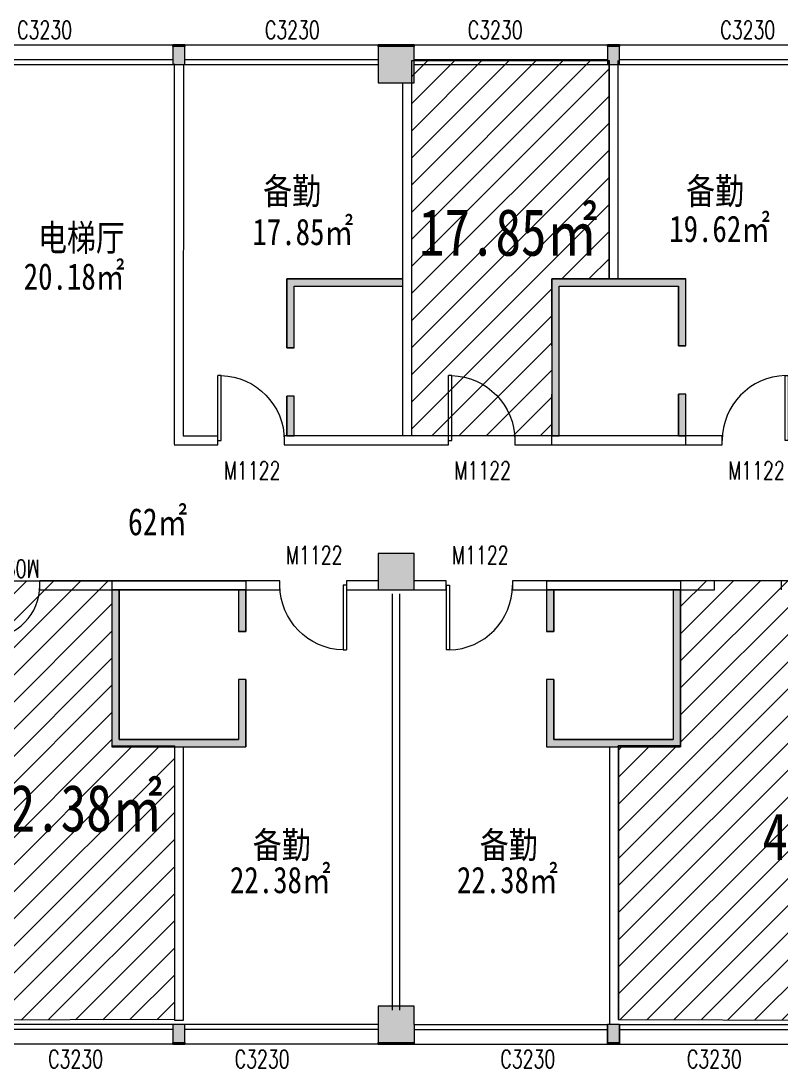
# Model space of a CAD drawing. Header units: millimetres. Extents: x 164760 to 3716174, y -1766400 to 11969.
# Drawn here: x 3415750 to 3428340, y -1622118 to -1604770 of the extents above; entities that cross this region are included whole.
import ezdxf

# ---------------------------------------------------------------- set-up
doc = ezdxf.new("R2010")
doc.units = ezdxf.units.MM
doc.header["$LTSCALE"] = 1000
doc.layers.get('0').update_dxf_attribs({"color": 253, "linetype": 'CONTINUOUS'})
for name, color, linetype, lineweight in [('COLUMN', 253, 'CONTINUOUS', 0), ('FC-FLOOR【地材分格】', 253, 'CONTINUOUS', 0), ('FF-Door【门】', 253, 'CONTINUOUS', 0), ('FF-Win【窗】', 253, 'CONTINUOUS', 0), ('PUB_HATCH', 253, 'CONTINUOUS', 0), ('RC-Text【天花文字】', 253, 'CONTINUOUS', 0), ('Wall【墙体】', 253, 'CONTINUOUS', 0), ('Wall【新建墙】', 253, 'CONTINUOUS', 0), ('Xline【辅助线】', 253, 'CONTINUOUS', 0)]:
    doc.layers.add(name, color=color, linetype=linetype, lineweight=lineweight)
for name, color, linetype in [('FC-Text Annotation', 253, 'CONTINUOUS'), ('HATCH【填充】', 253, 'CONTINUOUS'), ('PUB_TEXT', 253, 'CONTINUOUS'), ('SURFACE', 253, 'CONTINUOUS'), ('WINDOW_TEXT', 253, 'CONTINUOUS')]:
    doc.layers.add(name, color=color, linetype=linetype)
doc.styles.add('_TCH_WINDOW', font='SIMPLEX', dxfattribs={"bigfont": 'GBCBIG'})
doc.styles.add('宋体', font='', dxfattribs={"width": 0.7})
doc.styles.add('文字', font='')
doc.styles.get('宋体').set_extended_font_data('SimSun')
doc.styles.get('文字').set_extended_font_data('SimSun')

# ---------------------------------------------------------------- blocks, each defined once
blk = doc.blocks.new('$WINLIB2D$00000004')
for p, q in [((-0.5, 0.5), (0.5, 0.5)), ((-0.5, 0.5), (-0.5, -0.5)), ((0.5, -0.5), (0.5, 0.5)), ((-0.5, 0.2406), (0.5, 0.2406)), ((-0.5, -0.5), (0.5, -0.5))]:
    blk.add_line(p, q)
blk = doc.blocks.new('海龙_0918165925')
at = {"layer": 'PUB_HATCH'}
for points in [[(28700, -300), (28900, -300), (28900, 0), (28700, 0)], [(32100, -600), (32700, -600), (32700, 0), (32100, 0)], [(35900, -300), (36100, -300), (36100, 0), (35900, 0)], [(32100, -9000), (32700, -9000), (32700, -8400), (32100, -8400)], [(32100, -16500), (32700, -16500), (32700, -15900), (32100, -15900)], [(28900, -16200), (28700, -16200), (28700, -16500), (28900, -16500)], [(36100, -16200), (35900, -16200), (35900, -16500), (36100, -16500)]]:
    blk.add_hatch(color=256, dxfattribs=at).paths.add_polyline_path(points)
at = {"layer": 'COLUMN'}
for p, q in [((32700, 0), (32100, 0)), ((32100, -300), (32100, -600)), ((32700, -600), (32700, -300)), ((32100, -600), (32700, -600)), ((32700, -8400), (32100, -8400)), ((32100, -8400), (32100, -9000)), ((32700, -9000), (32700, -8400)), ((32100, -9000), (32700, -9000)), ((32700, -15900), (32100, -15900)), ((32100, -15900), (32100, -16200)), ((32700, -16200), (32700, -15900)), ((32100, -16500), (32700, -16500))]:
    blk.add_line(p, q, dxfattribs=at)
blk = doc.blocks.new('$DorLib2D$00000001')
for p, q in [((0.45, 0.975), (0.5, 0.975)), ((0.45, 0), (0.45, 0.975)), ((0.5, 0), (0.5, 0.975)), ((0.5, 0), (0.45, 0))]:
    blk.add_line(p, q)
at = {"lineweight": 13}
blk.add_arc((0.475, 0), 0.975, 91.4693, 180, dxfattribs=at)
blk = doc.blocks.new('海龙0927230683')
at = {"layer": 'Xline【辅助线】'}
h = blk.add_hatch(dxfattribs=at)
h.set_pattern_fill('ANSI31', color=256, scale=100)
h.set_pattern_definition([(45, (31546.97, -50490.94), (-224.5064, 224.5064), [])])
h.paths.add_polyline_path([(36850, 7950), (36825, 7950), (33582, 7950), (33582, 1732), (35902, 1732), (35902, 4334), (36850, 4334)])
h = blk.add_hatch(dxfattribs=at)
h.set_pattern_fill('ANSI31', color=256, scale=100)
h.set_pattern_definition([(45, (9609.97, -7950), (-224.5064, 224.5064), [])])
h.paths.add_polyline_path([(29650, -3403), (28615, -3403), (28615, -668), (26185, -668), (26185, -7950), (29650, -7935)])
h = blk.add_hatch(dxfattribs=at)
h.set_pattern_fill('ANSI31', color=256, scale=100)
h.set_pattern_definition([(45, (24011, -7950), (-224.5064, 224.5064), [])])
h.paths.add_polyline_path([(36999, -3403), (38034, -3403), (38034, -668), (40464, -668), (40464, -7950), (36999, -7935)])
for p, q in [((33265, -7785), (33265, -885)), ((33385, -7785), (33385, -885))]:
    blk.add_line(p, q, dxfattribs=at)

msp = doc.modelspace()

# ---------------------------------------------------------------- hatches: boundary and pattern name
at = {"layer": 'HATCH【填充】'}
h = msp.add_hatch(dxfattribs=at)
h.set_pattern_fill('TRIANG', color=4, scale=5)
h.set_pattern_definition([(60, (6829392.59, 347610.797), (-23.81249995, 41.24445983), [23.8125, -23.8125]), (120, (6829392.59, 347610.797), (-47.62499995, 3e-08), [23.8125, -23.8125]), (0, (6829380.686, 347631.42), (23.8125, 41.2444598), [23.8125, -23.8125])])
h.paths.add_polyline_path([(3434786, -1610985.6), (3434666, -1610985.6), (3434666, -1611644.2), (3434786, -1611644.2)])
h.paths.add_polyline_path([(3434786, -1609042.8), (3432866, -1609042.8), (3432866, -1609162.8), (3434666, -1609162.8), (3434666, -1610185.6), (3434786, -1610185.6)])
h.paths.add_polyline_path([(3409561, -1609008.9), (3407641, -1609008.9), (3407641, -1609128.9), (3409441, -1609128.9), (3409441, -1610151.7), (3409561, -1610151.7)])
h.paths.add_polyline_path([(3409561, -1610951.7), (3409441, -1610951.7), (3409441, -1611644.4), (3409561, -1611644.3)])
h.paths.add_polyline_path([(3420274.6, -1610985.6), (3420154.6, -1610985.6), (3420154.6, -1611644.2), (3420274.6, -1611644.2)])
h.paths.add_polyline_path([(3420274.6, -1609162.8), (3422073.4, -1609162.8), (3422073.4, -1609042.8), (3420154.6, -1609042.8), (3420154.6, -1610185.6), (3420274.6, -1610185.6)])
h.paths.add_polyline_path([(3426763.5, -1609042.8), (3424543.6, -1609042.8), (3424543.6, -1611644.2), (3424663.5, -1611644.2), (3424663.5, -1609162.8), (3426643.5, -1609162.8), (3426643.5, -1610154), (3426763.5, -1610154)])
h.paths.add_polyline_path([(3426763.5, -1610954), (3426643.5, -1610954), (3426643.5, -1611644.2), (3426763.5, -1611644.2)])
h.paths.add_polyline_path([(3433876, -1615683.3), (3433756, -1615683.3), (3433756, -1616674.5), (3431776, -1616674.5), (3431776, -1615683.3), (3431776, -1614194.2), (3431657.1, -1614194.2), (3431657, -1616779.5), (3432692, -1616779.5), (3432692, -1616794.5), (3433876, -1616794.5)])
h.paths.add_polyline_path([(3433876, -1614194.2), (3433756, -1614194.2), (3433756, -1614883.3), (3433876, -1614883.3)], flags=17)
h.paths.add_polyline_path([(3412276, -1615683.3), (3412156, -1615683.3), (3412156, -1616674.5), (3410176, -1616674.5), (3410176, -1614883.3), (3410176, -1614194.2), (3410056.1, -1614194.2), (3410056, -1616779.5), (3411091, -1616779.5), (3411091, -1616794.5), (3412276, -1616794.5)])
h.paths.add_polyline_path([(3412276, -1614194.2), (3412156, -1614194.2), (3412156, -1614883.3), (3412276, -1614883.3)])
h.paths.add_polyline_path([(3419476, -1614194.2), (3419356, -1614194.2), (3419356, -1614883.3), (3419476, -1614883.3)], flags=17)
h.paths.add_polyline_path([(3417376, -1614194.2), (3417256.1, -1614194.2), (3417256, -1616779.5), (3418291, -1616779.5), (3418291, -1616794.5), (3419476, -1616794.5), (3419476, -1615683.3), (3419356, -1615683.3), (3419356, -1616674.5), (3417376, -1616674.5), (3417376, -1615683.3)])
h.paths.add_polyline_path([(3424576, -1615683.3), (3424456, -1615683.3), (3424456, -1616794.5), (3425640, -1616794.5), (3425640, -1616779.5), (3426675, -1616779.5), (3426674.9, -1614194.2), (3426556, -1614194.2), (3426556, -1616674.5), (3424576, -1616674.5)])
h.paths.add_polyline_path([(3424576, -1614194.2), (3424456, -1614194.2), (3424456, -1614883.3), (3424576, -1614883.3)])

# ---------------------------------------------------------------- linework, layer by layer
at = {"layer": 'FC-FLOOR【地材分格】', "color": 6}
for points in [[(3420274.6, -1609162.8), (3422073.4, -1609162.8), (3422073.4, -1609042.8), (3420154.6, -1609042.8), (3420154.6, -1610185.6), (3420274.6, -1610185.6)], [(3426763.5, -1609042.8), (3424543.6, -1609042.8), (3424543.6, -1611644.2), (3424663.5, -1611644.2), (3424663.5, -1609162.8), (3426643.5, -1609162.8), (3426643.5, -1610154), (3426763.5, -1610154)], [(3420274.6, -1610985.6), (3420154.6, -1610985.6), (3420154.6, -1611644.2), (3420274.6, -1611644.2)], [(3426763.5, -1610954), (3426643.5, -1610954), (3426643.5, -1611644.2), (3426763.5, -1611644.2)], [(3417376, -1614194.2), (3417256.1, -1614194.2), (3417256, -1616779.5), (3418291, -1616779.5), (3418291, -1616794.5), (3419476, -1616794.5), (3419476, -1615683.3), (3419356, -1615683.3), (3419356, -1616674.5), (3417376, -1616674.5), (3417376, -1615683.3)], [(3419476, -1614194.2), (3419356, -1614194.2), (3419356, -1614883.3), (3419476, -1614883.3)], [(3424576, -1614194.2), (3424456, -1614194.2), (3424456, -1614883.3), (3424576, -1614883.3)], [(3424576, -1615683.3), (3424456, -1615683.3), (3424456, -1616794.5), (3425640, -1616794.5), (3425640, -1616779.5), (3426675, -1616779.5), (3426674.9, -1614194.2), (3426556, -1614194.2), (3426556, -1616674.5), (3424576, -1616674.5)]]:
    msp.add_lwpolyline(points, close=True, dxfattribs=at)
at = {"layer": 'RC-Text【天花文字】'}
for points in [[(3422223.5, -1611644.2), (3422223.5, -1605426.4), (3425466.1, -1605426.4), (3425491.1, -1605426.4), (3425491.1, -1609042.8), (3424543.6, -1609042.8), (3424543.6, -1611644.2), (3424543.6, -1611644.2), (3422223.5, -1611644.2)], [(3414826, -1614044.2), (3417256.1, -1614044.2), (3417256, -1616779.5), (3418291, -1616779.5), (3418291, -1621311.5), (3414826, -1621326.5), (3414826, -1614044.2)], [(3429105, -1614044.2), (3426674.9, -1614044.2), (3426675, -1616779.5), (3425640, -1616779.5), (3425640, -1621311.5), (3429105, -1621326.5), (3429105, -1614044.2)]]:
    msp.add_lwpolyline(points, dxfattribs=at)
at = {"layer": 'SURFACE'}
for p, q in [((3418266, -1605164.2), (3418266, -1605194.2)), ((3418266, -1605164.2), (3418466, -1605164.2)), ((3418466, -1605164.2), (3418466, -1605194.2)), ((3421666, -1605164.2), (3421666, -1605194.2)), ((3421666, -1605164.2), (3421966, -1605164.2)), ((3421966, -1605164.2), (3422266, -1605164.2)), ((3422266, -1605164.2), (3422266, -1605194.2)), ((3425466, -1605164.2), (3425466, -1605194.2)), ((3425466, -1605164.2), (3425666, -1605164.2)), ((3425666, -1605164.2), (3425666, -1605194.2)), ((3418266, -1621724.2), (3418266, -1621694.2)), ((3418466, -1621724.2), (3418266, -1621724.2)), ((3418466, -1621724.2), (3418466, -1621694.2)), ((3421666, -1621724.2), (3421666, -1621694.2)), ((3421966, -1621724.2), (3421666, -1621724.2)), ((3422266, -1621724.2), (3421966, -1621724.2)), ((3422266, -1621724.2), (3422266, -1621694.2)), ((3425466, -1621724.2), (3425466, -1621694.2)), ((3425666, -1621724.2), (3425466, -1621724.2)), ((3425666, -1621724.2), (3425666, -1621694.2))]:
    msp.add_line(p, q, dxfattribs=at)
at = {"layer": 'Wall【墙体】'}
for p, q in [((3418466, -1605194.2), (3418266, -1605194.2)), ((3418266, -1605194.2), (3418266, -1605494.2)), ((3418466, -1605494.2), (3418466, -1605194.2)), ((3425666, -1605194.2), (3425466, -1605194.2)), ((3425466, -1605194.2), (3425466, -1605494.2)), ((3425666, -1605494.2), (3425666, -1605194.2)), ((3418266, -1605494.2), (3418466, -1605494.2)), ((3425466, -1605494.2), (3425666, -1605494.2)), ((3418466, -1621394.2), (3418266, -1621394.2)), ((3418266, -1621394.2), (3418266, -1621694.2)), ((3418466, -1621694.2), (3418466, -1621394.2)), ((3425666, -1621394.2), (3425466, -1621394.2)), ((3425466, -1621394.2), (3425466, -1621694.2)), ((3425666, -1621694.2), (3425666, -1621394.2)), ((3418266, -1621694.2), (3418466, -1621694.2)), ((3425466, -1621694.2), (3425666, -1621694.2))]:
    msp.add_line(p, q, dxfattribs=at)
at = {"layer": 'Wall【墙体】', "color": 4}
for p, q in [((3425491, -1609043.9), (3425491, -1605426.5)), ((3425641, -1609043.9), (3425641, -1605426.5))]:
    msp.add_line(p, q, dxfattribs=at)
at = {"layer": 'Wall【墙体】', "color": 6}
for p, q in [((3422073.4, -1611644.2), (3422073.4, -1605797.2)), ((3422223.4, -1611644.2), (3422223.4, -1605797.2)), ((3422830.9, -1611794.2), (3422830.9, -1611644.2)), ((3427366, -1611644.2), (3423928.2, -1611644.2)), ((3423930.9, -1611644.2), (3423930.9, -1611794.2)), ((3426643.5, -1611643.1), (3424663.5, -1611643.1)), ((3427366, -1611794.2), (3427366, -1611644.2)), ((3423930.9, -1611794.2), (3427366, -1611794.2)), ((3420040.5, -1614044.2), (3416064.1, -1614044.2)), ((3416064.1, -1614194.2), (3416064.1, -1614044.2)), ((3416064.1, -1614194.2), (3420040.5, -1614194.2)), ((3419356, -1614194.2), (3417376, -1614194.2)), ((3420040.4, -1614194.2), (3420040.4, -1614044.2)), ((3420040.4, -1614194.2), (3420040.4, -1614044.2)), ((3420040.5, -1614194.2), (3420040.5, -1614044.2)), ((3420040.5, -1614194.2), (3420040.5, -1614044.2)), ((3421140.4, -1614044.2), (3421140.4, -1614194.2)), ((3421140.4, -1614044.2), (3421140.4, -1614194.2)), ((3421666, -1614044.2), (3421140.5, -1614044.2)), ((3421140.5, -1614044.2), (3421140.5, -1614194.2)), ((3421140.5, -1614044.2), (3421140.5, -1614194.2)), ((3421140.5, -1614194.2), (3421666, -1614194.2)), ((3422791.5, -1614044.2), (3422266, -1614044.2)), ((3422266, -1614194.2), (3422791.5, -1614194.2)), ((3422791.5, -1614194.2), (3422791.5, -1614044.2)), ((3422791.5, -1614194.2), (3422791.5, -1614044.2)), ((3422791.5, -1614044.2), (3422791.6, -1614044.2)), ((3422791.6, -1614194.2), (3422791.6, -1614044.2)), ((3422791.6, -1614194.2), (3422791.6, -1614044.2)), ((3423891.5, -1614194.2), (3423888.9, -1614194.2)), ((3423891.5, -1614194.2), (3423888.9, -1614194.2)), ((3423891.6, -1614194.2), (3423888.9, -1614194.2)), ((3423891.5, -1614044.2), (3423891.5, -1614194.2)), ((3423891.5, -1614044.2), (3423891.5, -1614194.2)), ((3423891.6, -1614044.2), (3423891.6, -1614194.2)), ((3423891.6, -1614044.2), (3423891.6, -1614194.2)), ((3427240.4, -1614044.2), (3423891.6, -1614044.2)), ((3423891.6, -1614194.2), (3427240.5, -1614194.2)), ((3426556, -1614194.2), (3424576, -1614194.2)), ((3427240.4, -1614194.2), (3427240.4, -1614044.2)), ((3427240.4, -1614194.2), (3427240.4, -1614044.2)), ((3427240.5, -1614194.2), (3427240.5, -1614044.2)), ((3427240.5, -1614194.2), (3427240.5, -1614044.2)), ((3428340.4, -1614044.2), (3428340.4, -1614194.2)), ((3425506, -1621394.2), (3425506, -1616794.5)), ((3425656, -1621326.5), (3425656, -1616794.5))]:
    msp.add_line(p, q, dxfattribs=at)
msp.add_lwpolyline([(3418291, -1616779.5), (3418291, -1621326.5), (3418441, -1621326.5), (3418441, -1616794.5)], dxfattribs=at)
at = {"layer": 'Wall【新建墙】', "color": 4}
for p, q in [((3418287.9, -1605482.9), (3418287.9, -1611783)), ((3418441, -1605494.2), (3418437.9, -1611644.2)), ((3420154.6, -1610185.6), (3420154.6, -1609042.8)), ((3420154.6, -1609042.8), (3422073.4, -1609042.8)), ((3420274.6, -1610185.6), (3420274.6, -1609162.8)), ((3420274.6, -1609162.8), (3422073.4, -1609162.8)), ((3424543.5, -1610154), (3424543.5, -1609042.8)), ((3424663.5, -1609162.8), (3426643.5, -1609162.8)), ((3424663.5, -1611643.1), (3424663.5, -1609162.8)), ((3426643.5, -1610154), (3426643.5, -1609162.8)), ((3426763.5, -1610154), (3426763.5, -1609042.8)), ((3420274.6, -1610185.6), (3420154.6, -1610185.6)), ((3420274.6, -1610185.6), (3420239.6, -1610185.6)), ((3426763.5, -1610154), (3426643.5, -1610154)), ((3426763.5, -1610154), (3426728.5, -1610154)), ((3420154.6, -1611643.1), (3420154.6, -1610985.6)), ((3420274.6, -1610985.6), (3420154.6, -1610985.6)), ((3420274.6, -1611643.1), (3420274.6, -1610985.6)), ((3424543.5, -1611793.1), (3424543.5, -1610954)), ((3424663.5, -1611643.1), (3424663.5, -1610954)), ((3426643.5, -1611643.1), (3426643.5, -1610954)), ((3426763.5, -1610954), (3426643.5, -1610954)), ((3426763.5, -1611793.1), (3426763.5, -1610954)), ((3418437.9, -1611644.2), (3419011.9, -1611644.5)), ((3419011.9, -1611794.2), (3419011.9, -1611644.2)), ((3422830.9, -1611644.2), (3420111.9, -1611644.2)), ((3420111.9, -1611644.2), (3420111.9, -1611794.2)), ((3420111.9, -1611644.2), (3420111.9, -1611794.2)), ((3418287.9, -1611794.2), (3419011.9, -1611794.2)), ((3420111.9, -1611794.2), (3422830.9, -1611794.2)), ((3424543.5, -1611793.1), (3426763.5, -1611793.1)), ((3417256, -1614044.2), (3419476, -1614044.2)), ((3417256, -1614044.2), (3417256, -1614883.3)), ((3417376, -1614194.2), (3417376, -1616674.5)), ((3419356, -1614194.2), (3419356, -1614883.3)), ((3419476, -1614044.2), (3419476, -1614883.3)), ((3424456, -1614044.2), (3426676, -1614044.2)), ((3424456, -1614044.2), (3424456, -1614883.3)), ((3424576, -1614194.2), (3424576, -1614883.3)), ((3426556, -1614194.2), (3426556, -1616674.5)), ((3426676, -1614044.2), (3426676, -1614883.3)), ((3419476, -1614883.3), (3419356, -1614883.3)), ((3424576, -1614883.3), (3424456, -1614883.3)), ((3417256, -1615683.3), (3417256, -1616794.5)), ((3417376, -1615683.3), (3417376, -1616674.5)), ((3419356, -1615683.3), (3419356, -1616674.5)), ((3419476, -1615683.3), (3419356, -1615683.3)), ((3419476, -1615683.3), (3419441, -1615683.3)), ((3419476, -1615683.3), (3419476, -1616794.5)), ((3424456, -1615683.3), (3424456, -1616794.5)), ((3424576, -1615683.3), (3424456, -1615683.3)), ((3424576, -1615683.3), (3424541, -1615683.3)), ((3424576, -1615683.3), (3424576, -1616674.5)), ((3426556, -1615683.3), (3426556, -1616674.5)), ((3426676, -1615683.3), (3426676, -1616794.5)), ((3417376, -1616674.5), (3419356, -1616674.5)), ((3424576, -1616674.5), (3426556, -1616674.5))]:
    msp.add_line(p, q, dxfattribs=at)
for points in [[(3424543.5, -1609042.8), (3426763.5, -1609042.8)], [(3417256, -1616794.5), (3419476, -1616794.5)], [(3424456, -1616794.5), (3426676, -1616794.5)]]:
    msp.add_lwpolyline(points, dxfattribs=at)

# ---------------------------------------------------------------- block references
at = {"layer": 'COLUMN'}
msp.add_blockref('海龙_0918165925', (3389566, -1605194.2), dxfattribs=at)
at = {"layer": 'FF-Door【门】'}
ref = msp.add_blockref('$DorLib2D$00000001', (3419561.9, -1611719.2), dxfattribs=dict(at, xscale=-1100, yscale=1100, zscale=-1100))
ref.add_attrib('A', 'M1122', (3419111.9, -1612367), dxfattribs={"layer": 'WINDOW_TEXT', "height": 297.5, "style": '_TCH_WINDOW', "width": 0.705882})
ref = msp.add_blockref('$DorLib2D$00000001', (3419561.9, -1611719.2), dxfattribs=dict(at, xscale=-1100, yscale=1100, zscale=-1100))
ref.add_attrib('A', 'M1122', (3419111.9, -1612367), dxfattribs={"layer": 'WINDOW_TEXT', "height": 297.5, "style": '_TCH_WINDOW', "width": 0.705882})
ref = msp.add_blockref('$DorLib2D$00000001', (3423380.9, -1611719.2), dxfattribs=dict(at, xscale=-1100, yscale=1100, zscale=-1100))
ref.add_attrib('A', 'M1122', (3422930.9, -1612367), dxfattribs={"layer": 'WINDOW_TEXT', "height": 297.5, "style": '_TCH_WINDOW', "width": 0.705882})
ref = msp.add_blockref('$DorLib2D$00000001', (3427916, -1611719.2), dxfattribs=dict(at, xscale=1100, yscale=1100, zscale=1100))
ref.add_attrib('A', 'M1122', (3427466, -1612367), dxfattribs={"layer": 'WINDOW_TEXT', "height": 297.5, "style": '_TCH_WINDOW', "width": 0.705882})
ref = msp.add_blockref('$DorLib2D$00000001', (3420590.4, -1614119.2), dxfattribs=dict(at, xscale=-1100, yscale=1100, zscale=1100, rotation=180))
ref.add_attrib('A', 'M1122', (3420140.4, -1613768.9), dxfattribs={"layer": 'WINDOW_TEXT', "height": 297.5, "style": '_TCH_WINDOW', "width": 0.705882})
ref = msp.add_blockref('$DorLib2D$00000001', (3420590.4, -1614119.2), dxfattribs=dict(at, xscale=-1100, yscale=1100, zscale=1100, rotation=180))
ref.add_attrib('A', 'M1122', (3420140.4, -1613768.9), dxfattribs={"layer": 'WINDOW_TEXT', "height": 297.5, "style": '_TCH_WINDOW', "width": 0.705882})
ref = msp.add_blockref('$DorLib2D$00000001', (3420590.5, -1614119.2), dxfattribs=dict(at, xscale=-1100, yscale=1100, zscale=1100, rotation=180))
ref.add_attrib('A', 'M1122', (3420140.5, -1613768.9), dxfattribs={"layer": 'WINDOW_TEXT', "height": 297.5, "style": '_TCH_WINDOW', "width": 0.705882})
ref = msp.add_blockref('$DorLib2D$00000001', (3420590.5, -1614119.2), dxfattribs=dict(at, xscale=-1100, yscale=1100, zscale=1100, rotation=180))
ref.add_attrib('A', 'M1122', (3420140.5, -1613768.9), dxfattribs={"layer": 'WINDOW_TEXT', "height": 297.5, "style": '_TCH_WINDOW', "width": 0.705882})
ref = msp.add_blockref('$DorLib2D$00000001', (3423341.5, -1614119.2), dxfattribs=dict(at, xscale=1100, yscale=1100, zscale=-1100, rotation=180))
ref.add_attrib('A', 'M1122', (3422891.5, -1613768.9), dxfattribs={"layer": 'WINDOW_TEXT', "height": 297.5, "style": '_TCH_WINDOW', "width": 0.705882})
ref = msp.add_blockref('$DorLib2D$00000001', (3423341.5, -1614119.2), dxfattribs=dict(at, xscale=1100, yscale=1100, zscale=-1100, rotation=180))
ref.add_attrib('A', 'M1122', (3422891.5, -1613768.9), dxfattribs={"layer": 'WINDOW_TEXT', "height": 297.5, "style": '_TCH_WINDOW', "width": 0.705882})
ref = msp.add_blockref('$DorLib2D$00000001', (3423341.6, -1614119.2), dxfattribs=dict(at, xscale=1100, yscale=1100, zscale=-1100, rotation=180))
ref.add_attrib('A', 'M1122', (3422891.6, -1613768.9), dxfattribs={"layer": 'WINDOW_TEXT', "height": 297.5, "style": '_TCH_WINDOW', "width": 0.705882})
ref = msp.add_blockref('$DorLib2D$00000001', (3423341.6, -1614119.2), dxfattribs=dict(at, xscale=1100, yscale=1100, zscale=-1100, rotation=180))
ref.add_attrib('A', 'M1122', (3422891.6, -1613768.9), dxfattribs={"layer": 'WINDOW_TEXT', "height": 297.5, "style": '_TCH_WINDOW', "width": 0.705882})
ref = msp.add_blockref('$DorLib2D$00000001', (3415614.1, -1614120.3), dxfattribs=dict(at, xscale=900, yscale=900, zscale=-900, rotation=180))
ref.add_attrib('A', 'M0921', (3416059.1, -1613696.6), dxfattribs={"layer": 'WINDOW_TEXT', "height": 297.5, "rotation": 180, "style": '_TCH_WINDOW', "width": 0.705882})
at = {"layer": 'FF-Win【窗】'}
ref = msp.add_blockref('$WINLIB2D$00000004', (3416666, -1605329.2), dxfattribs=dict(at, xscale=3200, yscale=-330, zscale=3200))
ref.add_attrib('A', 'C3230', (3415687.5, -1605068), dxfattribs={"layer": 'WINDOW_TEXT', "height": 297.5, "style": '_TCH_WINDOW', "width": 0.705882})
ref = msp.add_blockref('$WINLIB2D$00000004', (3420066, -1605329.2), dxfattribs=dict(at, xscale=3200, yscale=-330, zscale=3200))
ref.add_attrib('A', 'C3230', (3419790.8, -1605068), dxfattribs={"layer": 'WINDOW_TEXT', "height": 297.5, "style": '_TCH_WINDOW', "width": 0.705882})
ref = msp.add_blockref('$WINLIB2D$00000004', (3423866, -1605329.2), dxfattribs=dict(at, xscale=3200, yscale=-330, zscale=3200))
ref.add_attrib('A', 'C3230', (3423151.2, -1605068), dxfattribs={"layer": 'WINDOW_TEXT', "height": 297.5, "style": '_TCH_WINDOW', "width": 0.705882})
ref = msp.add_blockref('$WINLIB2D$00000004', (3427266, -1605329.2), dxfattribs=dict(at, xscale=3200, yscale=-330, zscale=3200))
ref.add_attrib('A', 'C3230', (3427335, -1605068), dxfattribs={"layer": 'WINDOW_TEXT', "height": 297.5, "style": '_TCH_WINDOW', "width": 0.705882})
ref = msp.add_blockref('$WINLIB2D$00000004', (3416666, -1621559.2), dxfattribs=dict(at, xscale=3200, yscale=-330, zscale=3200, rotation=180))
ref.add_attrib('A', 'C3230', (3416201, -1622118), dxfattribs={"layer": 'WINDOW_TEXT', "height": 297.5, "style": '_TCH_WINDOW', "width": 0.705882})
ref = msp.add_blockref('$WINLIB2D$00000004', (3420066, -1621559.2), dxfattribs=dict(at, xscale=3200, yscale=-330, zscale=3200, rotation=180))
ref.add_attrib('A', 'C3230', (3419290.7, -1622118), dxfattribs={"layer": 'WINDOW_TEXT', "height": 297.5, "style": '_TCH_WINDOW', "width": 0.705882})
ref = msp.add_blockref('$WINLIB2D$00000004', (3423866, -1621559.2), dxfattribs=dict(at, xscale=-3200, yscale=-330, zscale=-3200, rotation=180))
ref.add_attrib('A', 'C3230', (3423691.3, -1622118.1), dxfattribs={"layer": 'WINDOW_TEXT', "height": 297.5, "style": '_TCH_WINDOW', "width": 0.705882})
ref = msp.add_blockref('$WINLIB2D$00000004', (3427266, -1621559.2), dxfattribs=dict(at, xscale=-3200, yscale=-330, zscale=-3200, rotation=180))
ref.add_attrib('A', 'C3230', (3426781.1, -1622118), dxfattribs={"layer": 'WINDOW_TEXT', "height": 297.5, "style": '_TCH_WINDOW', "width": 0.705882})
at = {"layer": 'Xline【辅助线】'}
msp.add_blockref('海龙0927230683', (3388641.1, -1613376.5), dxfattribs=at)

# ---------------------------------------------------------------- texts
at = {"layer": 'FC-Text Annotation', "style": '文字', "width": 0.8}
for s, p in [('备勤', (3419762.7, -1607807.8)), ('备勤', (3426768, -1607807.8)), ('19.62㎡', (3426487.8, -1608433)), ('电梯厅', (3416033.3, -1608581.2)), ('17.85㎡', (3419584.1, -1608484.7)), ('20.18㎡', (3415796.1, -1609223)), ('备勤', (3419590.1, -1618642.6)), ('备勤', (3423350.3, -1618642.6)), ('22.38㎡', (3419211.4, -1619220.9)), ('22.38㎡', (3422971.6, -1619220.9))]:
    msp.add_text(s, height=438.58, dxfattribs=at).set_placement(p)
at = {"layer": 'PUB_TEXT', "style": '宋体', "width": 0.8}
for s, p in [('17.85㎡', (3422341.4, -1608660)), ('22.38㎡', (3415139.8, -1618199.5)), ('45.6㎡', (3428032.7, -1618669))]:
    msp.add_text(s, height=777.08, dxfattribs=at).set_placement(p)
at = {"layer": 'RC-Text【天花文字】', "style": '宋体', "width": 0.8}
msp.add_text('62㎡', height=450, dxfattribs=at).set_placement((3417523.3, -1613291.5))

doc.saveas('drawing.dxf')
